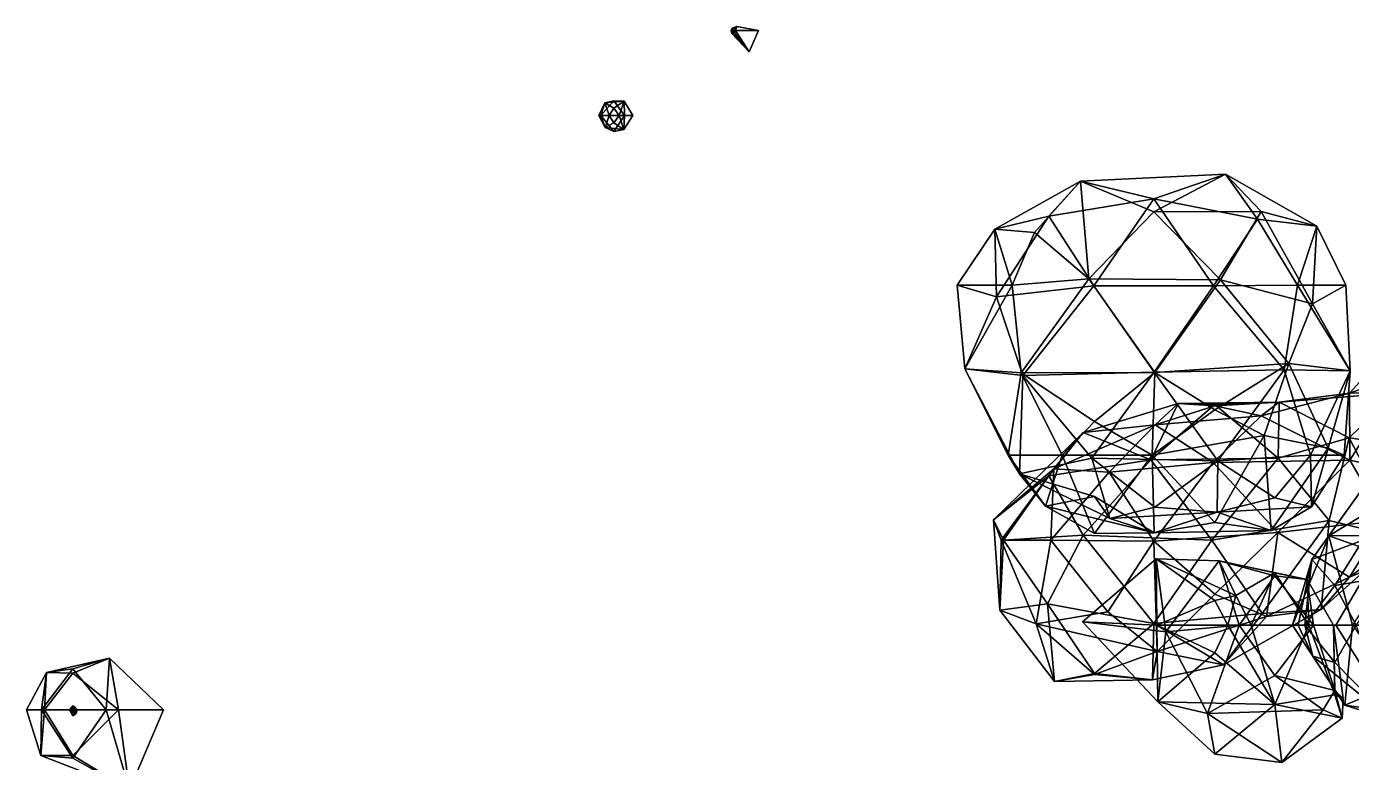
# Model space of a CAD drawing. Extents: x 290083 to 295691, y 4553739 to 4561622.
# Drawn here: x 293236.9 to 293514.7, y 4559091.9 to 4559246.3 of the extents above; entities that cross this region are included whole.
import ezdxf

# ---------------------------------------------------------------- set-up
doc = ezdxf.new("R2010")
doc.units = 0
doc.layers.add('Au_ppm_Pref_-_0_3', color=7, linetype='CONTINUOUS')

msp = doc.modelspace()

# ---------------------------------------------------------------- linework, layer by layer
at = {"layer": 'Au_ppm_Pref_-_0_3'}
for points in [[(293384.86, 4559245.96, 1704.59), (293385.82, 4559246.32, 1704.59), (293385.22, 4559245.89, 1704.73)], [(293385.82, 4559246.32, 1704.59), (293384.86, 4559245.96, 1704.59), (293385.22, 4559245.96, 1704.42)], [(293385.82, 4559246.32, 1704.59), (293385.49, 4559245.46, 1704.71), (293385.22, 4559245.89, 1704.73)], [(293385.82, 4559246.32, 1704.59), (293385.22, 4559245.96, 1704.42), (293385.5, 4559245.46, 1704.45)], [(293385.82, 4559246.32, 1704.59), (293390.33, 4559245.46, 1704.59), (293385.49, 4559245.46, 1704.71)], [(293390.33, 4559245.46, 1704.59), (293385.82, 4559246.32, 1704.59), (293385.5, 4559245.46, 1704.45)], [(293384.92, 4559245.46, 1704.73), (293384.6, 4559245.46, 1704.59), (293384.86, 4559245.96, 1704.59)], [(293384.86, 4559245.96, 1704.59), (293384.6, 4559245.46, 1704.59), (293384.85, 4559245.46, 1704.42)], [(293384.92, 4559245.46, 1704.73), (293384.78, 4559244.84, 1704.59), (293384.6, 4559245.46, 1704.59)], [(293384.6, 4559245.46, 1704.59), (293384.78, 4559244.84, 1704.59), (293384.85, 4559245.46, 1704.42)], [(293384.92, 4559245.46, 1704.73), (293385.22, 4559245, 1704.74), (293384.78, 4559244.84, 1704.59)], [(293384.78, 4559244.84, 1704.59), (293385.22, 4559244.86, 1704.39), (293384.85, 4559245.46, 1704.42)], [(293388.39, 4559240.97, 1704.59), (293384.78, 4559244.84, 1704.59), (293385.22, 4559245, 1704.74)], [(293384.78, 4559244.84, 1704.59), (293388.39, 4559240.97, 1704.59), (293385.22, 4559244.86, 1704.39)], [(293384.86, 4559245.96, 1704.59), (293384.85, 4559245.46, 1704.42), (293385.22, 4559245.96, 1704.42)], [(293385.22, 4559245.96, 1704.42), (293384.85, 4559245.46, 1704.42), (293385.5, 4559245.46, 1704.45)], [(293385.5, 4559245.46, 1704.45), (293384.85, 4559245.46, 1704.42), (293385.22, 4559244.86, 1704.39)], [(293384.92, 4559245.46, 1704.73), (293384.86, 4559245.96, 1704.59), (293385.22, 4559245.89, 1704.73)], [(293384.92, 4559245.46, 1704.73), (293385.22, 4559245.89, 1704.73), (293385.49, 4559245.46, 1704.71)], [(293384.92, 4559245.46, 1704.73), (293385.49, 4559245.46, 1704.71), (293385.22, 4559245, 1704.74)], [(293388.39, 4559240.97, 1704.59), (293385.22, 4559245, 1704.74), (293385.49, 4559245.46, 1704.71)], [(293388.39, 4559240.97, 1704.59), (293385.5, 4559245.46, 1704.45), (293385.22, 4559244.86, 1704.39)], [(293390.33, 4559245.46, 1704.59), (293388.39, 4559240.97, 1704.59), (293385.49, 4559245.46, 1704.71)], [(293388.39, 4559240.97, 1704.59), (293390.33, 4559245.46, 1704.59), (293385.5, 4559245.46, 1704.45)], [(293356.85, 4559227.64, 1817.43), (293358.13, 4559230.31, 1817.43), (293359.07, 4559227.64, 1817.88)], [(293358.13, 4559230.31, 1817.43), (293356.85, 4559227.64, 1817.43), (293357.31, 4559227.64, 1816.16)], [(293362.24, 4559227.64, 1816.39), (293360.02, 4559230.75, 1816.4), (293357.31, 4559227.64, 1816.16)], [(293358.13, 4559230.31, 1817.43), (293357.31, 4559227.64, 1816.16), (293360.02, 4559230.75, 1816.4)], [(293362.15, 4559230.66, 1817.43), (293358.13, 4559230.31, 1817.43), (293360.02, 4559230.75, 1816.4)], [(293358.13, 4559230.31, 1817.43), (293362.15, 4559230.66, 1817.43), (293360.02, 4559229.18, 1817.94)], [(293358.13, 4559230.31, 1817.43), (293360.02, 4559229.18, 1817.94), (293359.07, 4559227.64, 1817.88)], [(293362.24, 4559227.64, 1816.39), (293362.15, 4559230.66, 1817.43), (293360.02, 4559230.75, 1816.4)], [(293362.15, 4559230.66, 1817.43), (293361.15, 4559227.64, 1817.97), (293360.02, 4559229.18, 1817.94)], [(293362.15, 4559230.66, 1817.43), (293363.99, 4559227.64, 1817.43), (293361.15, 4559227.64, 1817.97)], [(293362.24, 4559227.64, 1816.39), (293363.99, 4559227.64, 1817.43), (293362.15, 4559230.66, 1817.43)], [(293358.23, 4559225.12, 1817.43), (293356.85, 4559227.64, 1817.43), (293359.07, 4559227.64, 1817.88)], [(293356.85, 4559227.64, 1817.43), (293358.23, 4559225.12, 1817.43), (293357.31, 4559227.64, 1816.16)], [(293362.24, 4559227.64, 1816.39), (293357.31, 4559227.64, 1816.16), (293360.02, 4559224.31, 1816.32)], [(293358.23, 4559225.12, 1817.43), (293360.02, 4559224.31, 1816.32), (293357.31, 4559227.64, 1816.16)], [(293358.23, 4559225.12, 1817.43), (293359.07, 4559227.64, 1817.88), (293360.02, 4559226.09, 1817.95)], [(293361.15, 4559227.64, 1817.97), (293359.07, 4559227.64, 1817.88), (293360.02, 4559229.18, 1817.94)], [(293360.02, 4559226.09, 1817.95), (293359.07, 4559227.64, 1817.88), (293361.15, 4559227.64, 1817.97)], [(293362.24, 4559227.64, 1816.39), (293360.02, 4559224.31, 1816.32), (293362.1, 4559224.7, 1817.43)], [(293362.1, 4559224.7, 1817.43), (293360.02, 4559226.09, 1817.95), (293361.15, 4559227.64, 1817.97)], [(293363.99, 4559227.64, 1817.43), (293362.1, 4559224.7, 1817.43), (293361.15, 4559227.64, 1817.97)], [(293362.24, 4559227.64, 1816.39), (293362.1, 4559224.7, 1817.43), (293363.99, 4559227.64, 1817.43)], [(293362.1, 4559224.7, 1817.43), (293358.23, 4559225.12, 1817.43), (293360.02, 4559226.09, 1817.95)], [(293358.23, 4559225.12, 1817.43), (293362.1, 4559224.7, 1817.43), (293360.02, 4559224.31, 1816.32)], [(293448.21, 4559203.1, 1795.92), (293457.83, 4559213.87, 1799.2), (293439.88, 4559203.8, 1799.62)], [(293439.88, 4559203.8, 1799.62), (293457.83, 4559213.87, 1799.2), (293451.2, 4559206.49, 1804.19)], [(293459.58, 4559193.34, 1792.3), (293457.83, 4559213.87, 1799.2), (293448.21, 4559203.1, 1795.92)], [(293457.83, 4559213.87, 1799.2), (293473.24, 4559210.18, 1805.64), (293451.2, 4559206.49, 1804.19)], [(293473.24, 4559207.45, 1794.4), (293488.26, 4559215.35, 1799.64), (293457.83, 4559213.87, 1799.2)], [(293473.24, 4559210.18, 1805.64), (293457.83, 4559213.87, 1799.2), (293488.26, 4559215.35, 1799.64)], [(293473.24, 4559207.45, 1794.4), (293457.83, 4559213.87, 1799.2), (293459.58, 4559193.34, 1792.3)], [(293473.24, 4559207.45, 1794.4), (293495.73, 4559207.51, 1795.8), (293488.26, 4559215.35, 1799.64)], [(293495, 4559205.87, 1804.17), (293473.24, 4559210.18, 1805.64), (293488.26, 4559215.35, 1799.64)], [(293495, 4559205.87, 1804.17), (293488.26, 4559215.35, 1799.64), (293507.41, 4559204.45, 1799.62)], [(293507.41, 4559204.45, 1799.62), (293488.26, 4559215.35, 1799.64), (293495.73, 4559207.51, 1795.8)], [(293451.2, 4559206.49, 1804.19), (293473.24, 4559210.18, 1805.64), (293460.66, 4559191.9, 1808.31)], [(293485.77, 4559191.88, 1807.83), (293460.66, 4559191.9, 1808.31), (293473.24, 4559210.18, 1805.64)], [(293495, 4559205.87, 1804.17), (293485.77, 4559191.88, 1807.83), (293473.24, 4559210.18, 1805.64)], [(293473.24, 4559207.45, 1794.4), (293459.58, 4559193.34, 1792.3), (293487.24, 4559193.19, 1792.24)], [(293473.24, 4559207.45, 1794.4), (293487.24, 4559193.19, 1792.24), (293495.73, 4559207.51, 1795.8)], [(293506.51, 4559188.16, 1794.64), (293495.73, 4559207.51, 1795.8), (293487.24, 4559193.19, 1792.24)], [(293507.41, 4559204.45, 1799.62), (293495.73, 4559207.51, 1795.8), (293506.51, 4559188.16, 1794.64)], [(293439.88, 4559203.8, 1799.62), (293451.2, 4559206.49, 1804.19), (293440.26, 4559189.57, 1805.12)], [(293440.26, 4559189.57, 1805.12), (293451.2, 4559206.49, 1804.19), (293460.66, 4559191.9, 1808.31)], [(293495, 4559205.87, 1804.17), (293503.33, 4559192.01, 1804.66), (293485.77, 4559191.88, 1807.83)], [(293495, 4559205.87, 1804.17), (293507.41, 4559204.45, 1799.62), (293503.33, 4559192.01, 1804.66)], [(293507.41, 4559204.45, 1799.62), (293513.47, 4559192.01, 1799.62), (293503.33, 4559192.01, 1804.66)], [(293513.47, 4559192.01, 1799.62), (293507.41, 4559204.45, 1799.62), (293506.51, 4559188.16, 1794.64)], [(293443.51, 4559192.01, 1794.61), (293439.88, 4559203.8, 1799.62), (293431.99, 4559192.01, 1799.62)], [(293431.99, 4559192.01, 1799.62), (293439.88, 4559203.8, 1799.62), (293440.26, 4559189.57, 1805.12)], [(293448.21, 4559203.1, 1795.92), (293439.88, 4559203.8, 1799.62), (293443.51, 4559192.01, 1794.61)], [(293443.51, 4559192.01, 1794.61), (293459.58, 4559193.34, 1792.3), (293448.21, 4559203.1, 1795.92)], [(293459.58, 4559193.34, 1792.3), (293443.51, 4559192.01, 1794.61), (293445.39, 4559173.62, 1792.74)], [(293473.46, 4559173.71, 1793.14), (293459.58, 4559193.34, 1792.3), (293445.39, 4559173.62, 1792.74)], [(293487.24, 4559193.19, 1792.24), (293459.58, 4559193.34, 1792.3), (293473.46, 4559173.71, 1793.14)], [(293443.51, 4559192.01, 1794.61), (293431.99, 4559192.01, 1799.62), (293433.59, 4559174.49, 1799.62)], [(293431.99, 4559192.01, 1799.62), (293440.26, 4559189.57, 1805.12), (293433.59, 4559174.49, 1799.62)], [(293445.39, 4559173.62, 1792.74), (293443.51, 4559192.01, 1794.61), (293433.59, 4559174.49, 1799.62)], [(293440.26, 4559189.57, 1805.12), (293460.66, 4559191.9, 1808.31), (293445.77, 4559173.1, 1806.7)], [(293473.32, 4559173.81, 1805.54), (293445.77, 4559173.1, 1806.7), (293460.66, 4559191.9, 1808.31)], [(293460.66, 4559191.9, 1808.31), (293485.77, 4559191.88, 1807.83), (293473.32, 4559173.81, 1805.54)], [(293485.77, 4559191.88, 1807.83), (293500.54, 4559174.25, 1806.3), (293473.32, 4559173.81, 1805.54)], [(293501.51, 4559175.59, 1791.94), (293487.24, 4559193.19, 1792.24), (293473.46, 4559173.71, 1793.14)], [(293485.77, 4559191.88, 1807.83), (293503.33, 4559192.01, 1804.66), (293500.54, 4559174.25, 1806.3)], [(293487.24, 4559193.19, 1792.24), (293501.51, 4559175.59, 1791.94), (293506.51, 4559188.16, 1794.64)], [(293500.54, 4559174.25, 1806.3), (293503.33, 4559192.01, 1804.66), (293514.43, 4559174.06, 1800.15)], [(293503.33, 4559192.01, 1804.66), (293513.47, 4559192.01, 1799.62), (293514.43, 4559174.06, 1800.15)], [(293514.43, 4559174.06, 1800.15), (293513.47, 4559192.01, 1799.62), (293506.51, 4559188.16, 1794.64)], [(293440.26, 4559189.57, 1805.12), (293445.77, 4559173.1, 1806.7), (293433.59, 4559174.49, 1799.62)], [(293501.51, 4559175.59, 1791.94), (293514.43, 4559174.06, 1800.15), (293506.51, 4559188.16, 1794.64)], [(293514.26, 4559169.35, 1775.33), (293531.16, 4559187.96, 1775.86), (293525.83, 4559173.51, 1781.37)], [(293531.16, 4559187.96, 1775.86), (293514.26, 4559169.35, 1775.33), (293523.93, 4559169.44, 1771.56)], [(293445.77, 4559173.1, 1806.7), (293445.07, 4559152.48, 1800.52), (293433.59, 4559174.49, 1799.62)], [(293445.39, 4559173.62, 1792.74), (293433.59, 4559174.49, 1799.62), (293442.68, 4559156.37, 1794.92)], [(293442.68, 4559156.37, 1794.92), (293433.59, 4559174.49, 1799.62), (293445.07, 4559152.48, 1800.52)], [(293500.54, 4559174.25, 1806.3), (293486.67, 4559155.2, 1805.76), (293473.32, 4559173.81, 1805.54)], [(293486.01, 4559165.9, 1790.5), (293501.51, 4559175.59, 1791.94), (293473.46, 4559173.71, 1793.14)], [(293501.51, 4559175.59, 1791.94), (293486.01, 4559165.9, 1790.5), (293496.38, 4559160.5, 1790.16)], [(293486.67, 4559155.2, 1805.76), (293500.54, 4559174.25, 1806.3), (293506.08, 4559156.37, 1803.14)], [(293509.81, 4559157.83, 1794.06), (293501.51, 4559175.59, 1791.94), (293496.38, 4559160.5, 1790.16)], [(293500.54, 4559174.25, 1806.3), (293514.43, 4559174.06, 1800.15), (293506.08, 4559156.37, 1803.14)], [(293509.81, 4559157.83, 1794.06), (293514.43, 4559174.06, 1800.15), (293501.51, 4559175.59, 1791.94)], [(293513.17, 4559156.37, 1799.62), (293506.08, 4559156.37, 1803.14), (293514.43, 4559174.06, 1800.15)], [(293509.81, 4559157.83, 1794.06), (293513.17, 4559156.37, 1799.62), (293514.43, 4559174.06, 1800.15)], [(293442.68, 4559156.37, 1794.92), (293454.03, 4559156.37, 1790.48), (293445.39, 4559173.62, 1792.74)], [(293445.77, 4559173.1, 1806.7), (293460.26, 4559155.71, 1805.71), (293445.07, 4559152.48, 1800.52)], [(293473.46, 4559173.71, 1793.14), (293445.39, 4559173.62, 1792.74), (293460.81, 4559163.42, 1791.33)], [(293454.03, 4559156.37, 1790.48), (293460.81, 4559163.42, 1791.33), (293445.39, 4559173.62, 1792.74)], [(293473.32, 4559173.81, 1805.54), (293460.26, 4559155.71, 1805.71), (293445.77, 4559173.1, 1806.7)], [(293473.32, 4559173.81, 1805.54), (293486.67, 4559155.2, 1805.76), (293460.26, 4559155.71, 1805.71)], [(293472.9, 4559156.37, 1789.76), (293473.46, 4559173.71, 1793.14), (293460.81, 4559163.42, 1791.33)], [(293486.01, 4559165.9, 1790.5), (293473.46, 4559173.71, 1793.14), (293472.9, 4559156.37, 1789.76)], [(293514.31, 4559155.31, 1780.64), (293514.26, 4559169.35, 1775.33), (293525.83, 4559173.51, 1781.37)], [(293514.31, 4559155.31, 1780.64), (293525.83, 4559173.51, 1781.37), (293532.52, 4559151.35, 1783.43)], [(293499.5, 4559167.46, 1770.67), (293514.26, 4559169.35, 1775.33), (293495.73, 4559164.65, 1777.26)], [(293514.26, 4559169.35, 1775.33), (293514.31, 4559155.31, 1780.64), (293495.73, 4559164.65, 1777.26)], [(293499.5, 4559167.46, 1770.67), (293523.93, 4559169.44, 1771.56), (293514.26, 4559169.35, 1775.33)], [(293523.93, 4559169.44, 1771.56), (293499.5, 4559167.46, 1770.67), (293514.22, 4559159.98, 1767.3)], [(293535.64, 4559156.84, 1770.4), (293523.93, 4559169.44, 1771.56), (293514.22, 4559159.98, 1767.3)], [(293478.34, 4559167.21, 1769.92), (293473.5, 4559162.77, 1775.72), (293458.42, 4559161.12, 1769.88)], [(293472.57, 4559155.39, 1764.25), (293478.34, 4559167.21, 1769.92), (293458.42, 4559161.12, 1769.88)], [(293478.34, 4559167.21, 1769.92), (293472.57, 4559155.39, 1764.25), (293486.01, 4559167.01, 1766.37)], [(293486.01, 4559167.01, 1766.37), (293472.57, 4559155.39, 1764.25), (293499.27, 4559155.72, 1765.1)], [(293486.01, 4559165.9, 1790.5), (293472.9, 4559156.37, 1789.76), (293496.38, 4559160.5, 1790.16)], [(293478.34, 4559167.21, 1769.92), (293486.01, 4559166.74, 1773.37), (293473.5, 4559162.77, 1775.72)], [(293486.01, 4559166.74, 1773.37), (293495.73, 4559164.65, 1777.26), (293473.5, 4559162.77, 1775.72)], [(293478.34, 4559167.21, 1769.92), (293499.5, 4559167.46, 1770.67), (293486.01, 4559166.74, 1773.37)], [(293499.5, 4559167.46, 1770.67), (293478.34, 4559167.21, 1769.92), (293486.01, 4559167.01, 1766.37)], [(293495.73, 4559164.65, 1777.26), (293486.01, 4559166.74, 1773.37), (293499.5, 4559167.46, 1770.67)], [(293499.5, 4559167.46, 1770.67), (293486.01, 4559167.01, 1766.37), (293499.27, 4559155.72, 1765.1)], [(293499.5, 4559167.46, 1770.67), (293499.27, 4559155.72, 1765.1), (293514.22, 4559159.98, 1767.3)], [(293452.26, 4559153.53, 1774.74), (293458.42, 4559161.12, 1769.88), (293473.5, 4559162.77, 1775.72)], [(293452.26, 4559153.53, 1774.74), (293473.5, 4559162.77, 1775.72), (293463.88, 4559152.78, 1779.15)], [(293472.9, 4559156.37, 1789.76), (293460.81, 4559163.42, 1791.33), (293454.03, 4559156.37, 1790.48)], [(293485.68, 4559154.83, 1779.73), (293463.88, 4559152.78, 1779.15), (293473.5, 4559162.77, 1775.72)], [(293473.5, 4559162.77, 1775.72), (293495.73, 4559164.65, 1777.26), (293485.68, 4559154.83, 1779.73)], [(293514.31, 4559155.31, 1780.64), (293485.68, 4559154.83, 1779.73), (293495.73, 4559164.65, 1777.26)], [(293451.21, 4559152.04, 1766.84), (293458.42, 4559161.12, 1769.88), (293439.62, 4559142.8, 1769.92)], [(293439.62, 4559142.8, 1769.92), (293458.42, 4559161.12, 1769.88), (293452.26, 4559153.53, 1774.74)], [(293451.21, 4559152.04, 1766.84), (293472.57, 4559155.39, 1764.25), (293458.42, 4559161.12, 1769.88)], [(293496.38, 4559160.5, 1790.16), (293472.9, 4559156.37, 1789.76), (293486.01, 4559142.25, 1788.97)], [(293497.84, 4559140.55, 1793.98), (293496.38, 4559160.5, 1790.16), (293486.01, 4559142.25, 1788.97)], [(293497.84, 4559140.55, 1793.98), (293509.81, 4559157.83, 1794.06), (293496.38, 4559160.5, 1790.16)], [(293514.22, 4559159.98, 1767.3), (293499.27, 4559155.72, 1765.1), (293510.02, 4559142.64, 1765.9)], [(293514.22, 4559159.98, 1767.3), (293510.02, 4559142.64, 1765.9), (293525.07, 4559138.96, 1770.12)], [(293535.64, 4559156.84, 1770.4), (293514.22, 4559159.98, 1767.3), (293525.07, 4559138.96, 1770.12)], [(293506.29, 4559145.5, 1799.62), (293509.81, 4559157.83, 1794.06), (293497.84, 4559140.55, 1793.98)], [(293506.29, 4559145.5, 1799.62), (293513.17, 4559156.37, 1799.62), (293509.81, 4559157.83, 1794.06)], [(293442.68, 4559156.37, 1794.92), (293450.51, 4559145.67, 1794.96), (293454.03, 4559156.37, 1790.48)], [(293445.07, 4559152.48, 1800.52), (293450.51, 4559145.67, 1794.96), (293442.68, 4559156.37, 1794.92)], [(293460.26, 4559155.71, 1805.71), (293464.04, 4559143.12, 1799.62), (293445.07, 4559152.48, 1800.52)], [(293450.51, 4559145.67, 1794.96), (293460.81, 4559139.91, 1788.19), (293454.03, 4559156.37, 1790.48)], [(293451.21, 4559152.04, 1766.84), (293458.4, 4559139.6, 1762.99), (293472.57, 4559155.39, 1764.25)], [(293472.9, 4559156.37, 1789.76), (293454.03, 4559156.37, 1790.48), (293460.81, 4559139.91, 1788.19)], [(293485.42, 4559138.53, 1764.08), (293472.57, 4559155.39, 1764.25), (293458.4, 4559139.6, 1762.99)], [(293486.67, 4559155.2, 1805.76), (293473.41, 4559145.45, 1803.26), (293460.26, 4559155.71, 1805.71)], [(293464.04, 4559143.12, 1799.62), (293460.26, 4559155.71, 1805.71), (293473.41, 4559145.45, 1803.26)], [(293473.27, 4559140.05, 1793.76), (293472.9, 4559156.37, 1789.76), (293460.81, 4559139.91, 1788.19)], [(293473.22, 4559138.33, 1780.47), (293463.88, 4559152.78, 1779.15), (293485.68, 4559154.83, 1779.73)], [(293485.42, 4559138.53, 1764.08), (293499.27, 4559155.72, 1765.1), (293472.57, 4559155.39, 1764.25)], [(293473.27, 4559140.05, 1793.76), (293486.01, 4559142.25, 1788.97), (293472.9, 4559156.37, 1789.76)], [(293473.22, 4559138.33, 1780.47), (293485.68, 4559154.83, 1779.73), (293499.2, 4559140.13, 1780.25)], [(293473.41, 4559145.45, 1803.26), (293486.67, 4559155.2, 1805.76), (293486.49, 4559144.4, 1798.83)], [(293485.42, 4559138.53, 1764.08), (293510.02, 4559142.64, 1765.9), (293499.27, 4559155.72, 1765.1)], [(293499.2, 4559140.13, 1780.25), (293485.68, 4559154.83, 1779.73), (293514.31, 4559155.31, 1780.64)], [(293486.49, 4559144.4, 1798.83), (293486.67, 4559155.2, 1805.76), (293498.61, 4559147.44, 1802.59)], [(293498.61, 4559147.44, 1802.59), (293486.67, 4559155.2, 1805.76), (293506.08, 4559156.37, 1803.14)], [(293506.29, 4559145.5, 1799.62), (293498.61, 4559147.44, 1802.59), (293506.08, 4559156.37, 1803.14)], [(293521.69, 4559142.73, 1779.41), (293499.2, 4559140.13, 1780.25), (293514.31, 4559155.31, 1780.64)], [(293513.17, 4559156.37, 1799.62), (293506.29, 4559145.5, 1799.62), (293506.08, 4559156.37, 1803.14)], [(293532.52, 4559151.35, 1783.43), (293521.69, 4559142.73, 1779.41), (293514.31, 4559155.31, 1780.64)], [(293439.62, 4559142.8, 1769.92), (293452.26, 4559153.53, 1774.74), (293441.24, 4559138.55, 1774.73)], [(293451.21, 4559152.04, 1766.84), (293439.62, 4559142.8, 1769.92), (293441.7, 4559138.55, 1766.85)], [(293441.24, 4559138.55, 1774.73), (293452.26, 4559153.53, 1774.74), (293451.64, 4559138.55, 1780.18)], [(293441.7, 4559138.55, 1766.85), (293458.4, 4559139.6, 1762.99), (293451.21, 4559152.04, 1766.84)], [(293464.04, 4559143.12, 1799.62), (293460.81, 4559147.73, 1796.56), (293445.07, 4559152.48, 1800.52)], [(293445.07, 4559152.48, 1800.52), (293460.81, 4559147.73, 1796.56), (293450.51, 4559145.67, 1794.96)], [(293463.88, 4559152.78, 1779.15), (293451.64, 4559138.55, 1780.18), (293452.26, 4559153.53, 1774.74)], [(293473.22, 4559138.33, 1780.47), (293451.64, 4559138.55, 1780.18), (293463.88, 4559152.78, 1779.15)], [(293526.36, 4559149.37, 1869.76), (293538.66, 4559139.54, 1872.41), (293509.94, 4559139.46, 1870.97)], [(293526.36, 4559149.37, 1869.76), (293509.94, 4559139.46, 1870.97), (293516.58, 4559148.78, 1864.95)], [(293473.27, 4559140.05, 1793.76), (293450.51, 4559145.67, 1794.96), (293460.81, 4559147.73, 1796.56)], [(293460.81, 4559147.73, 1796.56), (293464.04, 4559143.12, 1799.62), (293473.27, 4559140.05, 1793.76)], [(293486.49, 4559144.4, 1798.83), (293498.61, 4559147.44, 1802.59), (293506.29, 4559145.5, 1799.62)], [(293516.58, 4559148.78, 1864.95), (293509.94, 4559139.46, 1870.97), (293506.36, 4559134.5, 1864.95)], [(293516.58, 4559148.78, 1864.95), (293506.36, 4559134.5, 1864.95), (293517.08, 4559138.55, 1861.78)], [(293473.27, 4559140.05, 1793.76), (293460.81, 4559139.91, 1788.19), (293450.51, 4559145.67, 1794.96)], [(293486.49, 4559144.4, 1798.83), (293464.04, 4559143.12, 1799.62), (293473.41, 4559145.45, 1803.26)], [(293464.04, 4559143.12, 1799.62), (293486.49, 4559144.4, 1798.83), (293473.27, 4559140.05, 1793.76)], [(293486.49, 4559144.4, 1798.83), (293497.84, 4559140.55, 1793.98), (293473.27, 4559140.05, 1793.76)], [(293486.49, 4559144.4, 1798.83), (293506.29, 4559145.5, 1799.62), (293497.84, 4559140.55, 1793.98)], [(293441.7, 4559138.55, 1766.85), (293439.62, 4559142.8, 1769.92), (293440.94, 4559123.83, 1769.92)], [(293440.94, 4559123.83, 1769.92), (293439.62, 4559142.8, 1769.92), (293441.24, 4559138.55, 1774.73)], [(293473.27, 4559140.05, 1793.76), (293497.84, 4559140.55, 1793.98), (293486.01, 4559142.25, 1788.97)], [(293485.42, 4559138.53, 1764.08), (293495.98, 4559123.18, 1766.03), (293510.02, 4559142.64, 1765.9)], [(293508.29, 4559123.97, 1770.68), (293510.02, 4559142.64, 1765.9), (293495.98, 4559123.18, 1766.03)], [(293514.29, 4559130.76, 1777.01), (293499.2, 4559140.13, 1780.25), (293521.69, 4559142.73, 1779.41)], [(293510.02, 4559142.64, 1765.9), (293508.29, 4559123.97, 1770.68), (293525.07, 4559138.96, 1770.12)], [(293535.91, 4559139.79, 1776.04), (293514.29, 4559130.76, 1777.01), (293521.69, 4559142.73, 1779.41)], [(293441.7, 4559138.55, 1766.85), (293440.94, 4559123.83, 1769.92), (293450.97, 4559125.17, 1765.01)], [(293440.94, 4559123.83, 1769.92), (293441.24, 4559138.55, 1774.73), (293448.58, 4559120.99, 1775.77)], [(293448.58, 4559120.99, 1775.77), (293441.24, 4559138.55, 1774.73), (293451.64, 4559138.55, 1780.18)], [(293450.97, 4559125.17, 1765.01), (293458.4, 4559139.6, 1762.99), (293441.7, 4559138.55, 1766.85)], [(293463.62, 4559123.49, 1779.55), (293448.58, 4559120.99, 1775.77), (293451.64, 4559138.55, 1780.18)], [(293450.97, 4559125.17, 1765.01), (293473.2, 4559121.04, 1764.05), (293458.4, 4559139.6, 1762.99)], [(293473.22, 4559138.33, 1780.47), (293463.62, 4559123.49, 1779.55), (293451.64, 4559138.55, 1780.18)], [(293485.42, 4559138.53, 1764.08), (293458.4, 4559139.6, 1762.99), (293473.2, 4559121.04, 1764.05)], [(293473.22, 4559138.33, 1780.47), (293473.94, 4559115.2, 1776.11), (293463.62, 4559123.49, 1779.55)], [(293485.42, 4559138.53, 1764.08), (293473.2, 4559121.04, 1764.05), (293495.98, 4559123.18, 1766.03)], [(293473.22, 4559138.33, 1780.47), (293499.2, 4559140.13, 1780.25), (293486.01, 4559127.22, 1779.64)], [(293473.22, 4559138.33, 1780.47), (293486.01, 4559127.22, 1779.64), (293473.94, 4559115.2, 1776.11)], [(293496.88, 4559122.52, 1775.54), (293486.01, 4559127.22, 1779.64), (293499.2, 4559140.13, 1780.25)], [(293496.88, 4559122.52, 1775.54), (293499.2, 4559140.13, 1780.25), (293514.29, 4559130.76, 1777.01)], [(293502.3, 4559120.74, 1869.79), (293509.94, 4559139.46, 1870.97), (293514.92, 4559120.74, 1875.08)], [(293502.3, 4559120.74, 1869.79), (293506.36, 4559134.5, 1864.95), (293509.94, 4559139.46, 1870.97)], [(293511.21, 4559129, 1862.19), (293517.08, 4559138.55, 1861.78), (293506.36, 4559134.5, 1864.95)], [(293508.29, 4559123.97, 1770.68), (293514.29, 4559130.76, 1777.01), (293525.07, 4559138.96, 1770.12)], [(293538.66, 4559139.54, 1872.41), (293523.81, 4559134.54, 1875.49), (293509.94, 4559139.46, 1870.97)], [(293523.81, 4559134.54, 1875.49), (293514.92, 4559120.74, 1875.08), (293509.94, 4559139.46, 1870.97)], [(293523.81, 4559131.1, 1862.46), (293517.08, 4559138.55, 1861.78), (293511.21, 4559129, 1862.19)], [(293535.91, 4559139.79, 1776.04), (293525.07, 4559138.96, 1770.12), (293514.29, 4559130.76, 1777.01)], [(293473.75, 4559134.63, 1829.31), (293475.78, 4559119.31, 1834.19), (293458.25, 4559121.41, 1829.2)], [(293473.75, 4559134.63, 1829.31), (293458.25, 4559121.41, 1829.2), (293473.89, 4559120.74, 1825.68)], [(293473.75, 4559134.63, 1829.31), (293486.94, 4559134.19, 1834.24), (293475.78, 4559119.31, 1834.19)], [(293473.75, 4559134.63, 1829.31), (293490.4, 4559126.95, 1829.31), (293486.94, 4559134.19, 1834.24)], [(293473.75, 4559134.63, 1829.31), (293473.89, 4559120.74, 1825.68), (293486.01, 4559125.9, 1827.59)], [(293490.4, 4559126.95, 1829.31), (293473.75, 4559134.63, 1829.31), (293486.01, 4559125.9, 1827.59)], [(293475.78, 4559119.31, 1834.19), (293486.94, 4559134.19, 1834.24), (293491.14, 4559120.74, 1838.77)], [(293486.94, 4559134.19, 1834.24), (293490.4, 4559126.95, 1829.31), (293498.61, 4559131.71, 1831.59)], [(293486.94, 4559134.19, 1834.24), (293498.61, 4559131.03, 1838.68), (293491.14, 4559120.74, 1838.77)], [(293486.94, 4559134.19, 1834.24), (293505.35, 4559130.28, 1835.25), (293498.61, 4559131.03, 1838.68)], [(293505.35, 4559130.28, 1835.25), (293486.94, 4559134.19, 1834.24), (293498.61, 4559131.71, 1831.59)], [(293502.3, 4559120.74, 1869.79), (293503.5, 4559120.74, 1864.95), (293506.36, 4559134.5, 1864.95)], [(293506.36, 4559134.5, 1864.95), (293503.5, 4559120.74, 1864.95), (293504.87, 4559120.74, 1861.96)], [(293506.36, 4559134.5, 1864.95), (293504.87, 4559120.74, 1861.96), (293511.21, 4559129, 1862.19)], [(293493.61, 4559120.74, 1829.31), (293498.61, 4559131.71, 1831.59), (293490.4, 4559126.95, 1829.31)], [(293506.7, 4559120.74, 1839.07), (293491.14, 4559120.74, 1838.77), (293498.61, 4559131.03, 1838.68)], [(293493.61, 4559120.74, 1829.31), (293505.71, 4559120.74, 1831.9), (293498.61, 4559131.71, 1831.59)], [(293508.29, 4559123.97, 1770.68), (293496.88, 4559122.52, 1775.54), (293514.29, 4559130.76, 1777.01)], [(293505.71, 4559120.74, 1831.9), (293505.35, 4559130.28, 1835.25), (293498.61, 4559131.71, 1831.59)], [(293506.7, 4559120.74, 1839.07), (293498.61, 4559131.03, 1838.68), (293505.35, 4559130.28, 1835.25)], [(293505.71, 4559120.74, 1831.9), (293510.87, 4559120.74, 1835.25), (293505.35, 4559130.28, 1835.25)], [(293506.7, 4559120.74, 1839.07), (293505.35, 4559130.28, 1835.25), (293510.87, 4559120.74, 1835.25)], [(293523.81, 4559131.1, 1862.46), (293511.21, 4559129, 1862.19), (293515.65, 4559120.74, 1862.86)], [(293511.41, 4559120.74, 1847.13), (293517.06, 4559130.28, 1847.13), (293517.4, 4559120.74, 1850.15)], [(293517.06, 4559130.28, 1847.13), (293511.41, 4559120.74, 1847.13), (293516.89, 4559120.74, 1843.87)], [(293496.88, 4559122.52, 1775.54), (293473.94, 4559115.2, 1776.11), (293486.01, 4559127.22, 1779.64)], [(293490.4, 4559126.95, 1829.31), (293486.01, 4559125.9, 1827.59), (293488.76, 4559120.74, 1828.01)], [(293493.61, 4559120.74, 1829.31), (293490.4, 4559126.95, 1829.31), (293488.76, 4559120.74, 1828.01)], [(293511.21, 4559129, 1862.19), (293504.87, 4559120.74, 1861.96), (293515.65, 4559120.74, 1862.86)], [(293450.97, 4559125.17, 1765.01), (293440.94, 4559123.83, 1769.92), (293452.44, 4559108.89, 1769.92)], [(293452.44, 4559108.89, 1769.92), (293440.94, 4559123.83, 1769.92), (293448.58, 4559120.99, 1775.77)], [(293473.2, 4559121.04, 1764.05), (293450.97, 4559125.17, 1765.01), (293460.81, 4559110.56, 1766.53)], [(293450.97, 4559125.17, 1765.01), (293452.44, 4559108.89, 1769.92), (293460.81, 4559110.56, 1766.53)], [(293486.01, 4559125.9, 1827.59), (293473.89, 4559120.74, 1825.68), (293488.76, 4559120.74, 1828.01)], [(293508.29, 4559123.97, 1770.68), (293487.86, 4559112.41, 1769.9), (293496.88, 4559122.52, 1775.54)], [(293487.86, 4559112.41, 1769.9), (293508.29, 4559123.97, 1770.68), (293495.98, 4559123.18, 1766.03)], [(293473.94, 4559115.2, 1776.11), (293448.58, 4559120.99, 1775.77), (293463.62, 4559123.49, 1779.55)], [(293474.09, 4559104.62, 1829.56), (293458.25, 4559121.41, 1829.2), (293475.78, 4559119.31, 1834.19)], [(293474.09, 4559104.62, 1829.56), (293473.89, 4559120.74, 1825.68), (293458.25, 4559121.41, 1829.2)], [(293473.2, 4559121.04, 1764.05), (293487.86, 4559112.41, 1769.9), (293495.98, 4559123.18, 1766.03)], [(293496.88, 4559122.52, 1775.54), (293487.86, 4559112.41, 1769.9), (293473.94, 4559115.2, 1776.11)], [(293452.44, 4559108.89, 1769.92), (293448.58, 4559120.99, 1775.77), (293460.81, 4559110.32, 1773.39)], [(293473.94, 4559115.2, 1776.11), (293460.81, 4559110.32, 1773.39), (293448.58, 4559120.99, 1775.77)], [(293473.2, 4559121.04, 1764.05), (293460.81, 4559110.56, 1766.53), (293472.95, 4559109.25, 1769.92)], [(293473.2, 4559121.04, 1764.05), (293472.95, 4559109.25, 1769.92), (293487.86, 4559112.41, 1769.9)], [(293474.09, 4559104.62, 1829.56), (293486.01, 4559114.91, 1827.37), (293473.89, 4559120.74, 1825.68)], [(293488.76, 4559120.74, 1828.01), (293473.89, 4559120.74, 1825.68), (293486.01, 4559114.91, 1827.37)], [(293474.09, 4559104.62, 1829.56), (293475.78, 4559119.31, 1834.19), (293484.51, 4559102.17, 1836.63)], [(293475.78, 4559119.31, 1834.19), (293491.14, 4559120.74, 1838.77), (293484.51, 4559102.17, 1836.63)], [(293491.14, 4559120.74, 1838.77), (293498.61, 4559110.17, 1838.77), (293484.51, 4559102.17, 1836.63)], [(293498.57, 4559104.03, 1830.08), (293488.76, 4559120.74, 1828.01), (293486.01, 4559114.91, 1827.37)], [(293493.61, 4559120.74, 1829.31), (293488.76, 4559120.74, 1828.01), (293498.57, 4559104.03, 1830.08)], [(293506.7, 4559120.74, 1839.07), (293498.61, 4559110.17, 1838.77), (293491.14, 4559120.74, 1838.77)], [(293505.71, 4559120.74, 1831.9), (293493.61, 4559120.74, 1829.31), (293498.57, 4559104.03, 1830.08)], [(293511.21, 4559106.07, 1834.2), (293505.71, 4559120.74, 1831.9), (293498.57, 4559104.03, 1830.08)], [(293511.21, 4559107.01, 1836.62), (293498.61, 4559110.17, 1838.77), (293506.7, 4559120.74, 1839.07)], [(293502.3, 4559120.74, 1869.79), (293514.92, 4559120.74, 1875.08), (293513.3, 4559103.9, 1870.31)], [(293502.3, 4559120.74, 1869.79), (293513.3, 4559103.9, 1870.31), (293506.59, 4559114.21, 1864.95)], [(293502.3, 4559120.74, 1869.79), (293506.59, 4559114.21, 1864.95), (293503.5, 4559120.74, 1864.95)], [(293503.5, 4559120.74, 1864.95), (293506.59, 4559114.21, 1864.95), (293504.87, 4559120.74, 1861.96)], [(293506.59, 4559114.21, 1864.95), (293511.21, 4559112.88, 1862.33), (293504.87, 4559120.74, 1861.96)], [(293515.65, 4559120.74, 1862.86), (293504.87, 4559120.74, 1861.96), (293511.21, 4559112.88, 1862.33)], [(293511.21, 4559106.07, 1834.2), (293510.87, 4559120.74, 1835.25), (293505.71, 4559120.74, 1831.9)], [(293511.21, 4559107.01, 1836.62), (293506.7, 4559120.74, 1839.07), (293510.87, 4559120.74, 1835.25)], [(293511.21, 4559106.07, 1834.2), (293512.92, 4559105.34, 1835.25), (293510.87, 4559120.74, 1835.25)], [(293511.21, 4559107.01, 1836.62), (293510.87, 4559120.74, 1835.25), (293512.92, 4559105.34, 1835.25)], [(293515.65, 4559120.74, 1862.86), (293511.21, 4559112.88, 1862.33), (293522.98, 4559100.85, 1864.14)], [(293517.26, 4559111.48, 1847.13), (293511.41, 4559120.74, 1847.13), (293517.4, 4559120.74, 1850.15)], [(293511.41, 4559120.74, 1847.13), (293517.26, 4559111.48, 1847.13), (293516.89, 4559120.74, 1843.87)], [(293513.3, 4559103.9, 1870.31), (293514.92, 4559120.74, 1875.08), (293523.81, 4559108.33, 1875.02)], [(293241.07, 4559110.77, 1734.28), (293254.31, 4559113.79, 1734.28), (293246.62, 4559110.61, 1736.85)], [(293254.31, 4559113.79, 1734.28), (293241.07, 4559110.77, 1734.28), (293246.62, 4559111.54, 1731.41)], [(293256.13, 4559102.92, 1738.77), (293246.62, 4559110.61, 1736.85), (293254.31, 4559113.79, 1734.28)], [(293254.31, 4559113.79, 1734.28), (293246.62, 4559111.54, 1731.41), (293253.57, 4559102.92, 1731.01)], [(293265.58, 4559102.92, 1734.28), (293254.31, 4559113.79, 1734.28), (293253.57, 4559102.92, 1731.01)], [(293256.13, 4559102.92, 1738.77), (293254.31, 4559113.79, 1734.28), (293265.58, 4559102.92, 1734.28)], [(293472.95, 4559109.25, 1769.92), (293460.81, 4559110.32, 1773.39), (293473.94, 4559115.2, 1776.11)], [(293487.86, 4559112.41, 1769.9), (293472.95, 4559109.25, 1769.92), (293473.94, 4559115.2, 1776.11)], [(293474.09, 4559104.62, 1829.56), (293498.57, 4559104.03, 1830.08), (293486.01, 4559114.91, 1827.37)], [(293513.3, 4559103.9, 1870.31), (293522.98, 4559100.85, 1864.14), (293506.59, 4559114.21, 1864.95)], [(293511.21, 4559112.88, 1862.33), (293506.59, 4559114.21, 1864.95), (293522.98, 4559100.85, 1864.14)], [(293236.87, 4559102.92, 1734.28), (293241.07, 4559110.77, 1734.28), (293240.67, 4559102.92, 1737.09)], [(293241.07, 4559110.77, 1734.28), (293236.87, 4559102.92, 1734.28), (293240.04, 4559102.92, 1731.18)], [(293241.07, 4559110.77, 1734.28), (293240.04, 4559102.92, 1731.18), (293246.62, 4559111.54, 1731.41)], [(293246.62, 4559111.54, 1731.41), (293240.04, 4559102.92, 1731.18), (293253.57, 4559102.92, 1731.01)], [(293241.07, 4559110.77, 1734.28), (293246.62, 4559110.61, 1736.85), (293240.67, 4559102.92, 1737.09)], [(293256.13, 4559102.92, 1738.77), (293240.67, 4559102.92, 1737.09), (293246.62, 4559110.61, 1736.85)], [(293452.44, 4559108.89, 1769.92), (293472.95, 4559109.25, 1769.92), (293460.81, 4559110.56, 1766.53)], [(293472.95, 4559109.25, 1769.92), (293452.44, 4559108.89, 1769.92), (293460.81, 4559110.32, 1773.39)], [(293508.76, 4559102.92, 1836.41), (293484.51, 4559102.17, 1836.63), (293498.61, 4559110.17, 1838.77)], [(293511.21, 4559107.01, 1836.62), (293508.76, 4559102.92, 1836.41), (293498.61, 4559110.17, 1838.77)], [(293513.3, 4559103.9, 1870.31), (293523.81, 4559108.33, 1875.02), (293536.35, 4559100.66, 1871.42)], [(293498.57, 4559104.03, 1830.08), (293474.09, 4559104.62, 1829.56), (293486.01, 4559093.61, 1832.15)], [(293474.09, 4559104.62, 1829.56), (293484.51, 4559102.17, 1836.63), (293486.01, 4559093.61, 1832.15)], [(293511.21, 4559106.07, 1834.2), (293498.57, 4559104.03, 1830.08), (293512.69, 4559101.19, 1835.23)], [(293511.21, 4559107.01, 1836.62), (293512.69, 4559101.19, 1835.23), (293508.76, 4559102.92, 1836.41)], [(293511.21, 4559107.01, 1836.62), (293512.92, 4559105.34, 1835.25), (293512.69, 4559101.19, 1835.23)], [(293511.21, 4559106.07, 1834.2), (293512.69, 4559101.19, 1835.23), (293512.92, 4559105.34, 1835.25)], [(293239.86, 4559093.36, 1734.28), (293236.87, 4559102.92, 1734.28), (293240.67, 4559102.92, 1737.09)], [(293236.87, 4559102.92, 1734.28), (293239.86, 4559093.36, 1734.28), (293240.04, 4559102.92, 1731.18)], [(293239.86, 4559093.36, 1734.28), (293240.67, 4559102.92, 1737.09), (293246.62, 4559093.39, 1737.46)], [(293239.86, 4559093.36, 1734.28), (293246.62, 4559092.81, 1730.91), (293240.04, 4559102.92, 1731.18)], [(293253.57, 4559102.92, 1731.01), (293240.04, 4559102.92, 1731.18), (293246.62, 4559092.81, 1730.91)], [(293256.13, 4559102.92, 1738.77), (293246.62, 4559093.39, 1737.46), (293240.67, 4559102.92, 1737.09)], [(293246.62, 4559103.8, 1722.7), (293245.9, 4559102.92, 1722.74), (293246.31, 4559103.36, 1722.4)], [(293246.62, 4559103.8, 1722.7), (293247.43, 4559102.92, 1722.78), (293245.9, 4559102.92, 1722.74)], [(293245.9, 4559102.92, 1722.74), (293246.05, 4559102.92, 1722.4), (293246.31, 4559103.36, 1722.4)], [(293245.9, 4559102.92, 1722.74), (293246.62, 4559101.71, 1722.81), (293246.26, 4559102.4, 1722.4)], [(293245.9, 4559102.92, 1722.74), (293247.43, 4559102.92, 1722.78), (293246.62, 4559101.71, 1722.81)], [(293245.9, 4559102.92, 1722.74), (293246.26, 4559102.4, 1722.4), (293246.05, 4559102.92, 1722.4)], [(293246.31, 4559103.36, 1722.4), (293246.05, 4559102.92, 1722.4), (293246.4, 4559102.92, 1722.3)], [(293246.05, 4559102.92, 1722.4), (293246.26, 4559102.4, 1722.4), (293246.4, 4559102.92, 1722.3)], [(293246.26, 4559102.4, 1722.4), (293246.62, 4559102.59, 1722.29), (293246.4, 4559102.92, 1722.3)], [(293246.26, 4559102.4, 1722.4), (293247.19, 4559102.12, 1722.4), (293246.62, 4559102.59, 1722.29)], [(293246.62, 4559101.71, 1722.81), (293247.19, 4559102.12, 1722.4), (293246.26, 4559102.4, 1722.4)], [(293246.62, 4559103.8, 1722.7), (293246.31, 4559103.36, 1722.4), (293247.03, 4559103.49, 1722.4)], [(293247.03, 4559103.49, 1722.4), (293246.31, 4559103.36, 1722.4), (293246.62, 4559103.23, 1722.3)], [(293246.31, 4559103.36, 1722.4), (293246.4, 4559102.92, 1722.3), (293246.62, 4559103.23, 1722.3)], [(293246.85, 4559102.92, 1722.3), (293246.62, 4559103.23, 1722.3), (293246.4, 4559102.92, 1722.3)], [(293246.85, 4559102.92, 1722.3), (293246.4, 4559102.92, 1722.3), (293246.62, 4559102.59, 1722.29)], [(293246.62, 4559103.8, 1722.7), (293247.03, 4559103.49, 1722.4), (293247.43, 4559102.92, 1722.78)], [(293246.85, 4559102.92, 1722.3), (293247.03, 4559103.49, 1722.4), (293246.62, 4559103.23, 1722.3)], [(293256.13, 4559102.92, 1738.77), (293258.47, 4559086.16, 1734.28), (293246.62, 4559093.39, 1737.46)], [(293258.47, 4559086.16, 1734.28), (293253.57, 4559102.92, 1731.01), (293246.62, 4559092.81, 1730.91)], [(293246.85, 4559102.92, 1722.3), (293246.62, 4559102.59, 1722.29), (293247.19, 4559102.12, 1722.4)], [(293246.62, 4559101.71, 1722.81), (293247.43, 4559102.92, 1722.78), (293247.19, 4559102.12, 1722.4)], [(293246.85, 4559102.92, 1722.3), (293247.58, 4559102.92, 1722.4), (293247.03, 4559103.49, 1722.4)], [(293246.85, 4559102.92, 1722.3), (293247.19, 4559102.12, 1722.4), (293247.58, 4559102.92, 1722.4)], [(293247.43, 4559102.92, 1722.78), (293247.03, 4559103.49, 1722.4), (293247.58, 4559102.92, 1722.4)], [(293247.43, 4559102.92, 1722.78), (293247.58, 4559102.92, 1722.4), (293247.19, 4559102.12, 1722.4)], [(293258.47, 4559086.16, 1734.28), (293265.58, 4559102.92, 1734.28), (293253.57, 4559102.92, 1731.01)], [(293256.13, 4559102.92, 1738.77), (293265.58, 4559102.92, 1734.28), (293258.47, 4559086.16, 1734.28)], [(293484.51, 4559102.17, 1836.63), (293508.76, 4559102.92, 1836.41), (293500.09, 4559091.9, 1835.25)], [(293484.51, 4559102.17, 1836.63), (293500.09, 4559091.9, 1835.25), (293486.01, 4559093.61, 1832.15)], [(293498.57, 4559104.03, 1830.08), (293486.01, 4559093.61, 1832.15), (293500.09, 4559091.9, 1835.25)], [(293498.57, 4559104.03, 1830.08), (293500.09, 4559091.9, 1835.25), (293512.69, 4559101.19, 1835.23)], [(293500.09, 4559091.9, 1835.25), (293508.76, 4559102.92, 1836.41), (293512.69, 4559101.19, 1835.23)], [(293513.3, 4559103.9, 1870.31), (293536.35, 4559100.66, 1871.42), (293522.98, 4559100.85, 1864.14)], [(293258.47, 4559086.16, 1734.28), (293239.86, 4559093.36, 1734.28), (293246.62, 4559093.39, 1737.46)], [(293239.86, 4559093.36, 1734.28), (293258.47, 4559086.16, 1734.28), (293246.62, 4559092.81, 1730.91)]]:
    msp.add_3dface(points, dxfattribs=at)

doc.saveas('drawing.dxf')
